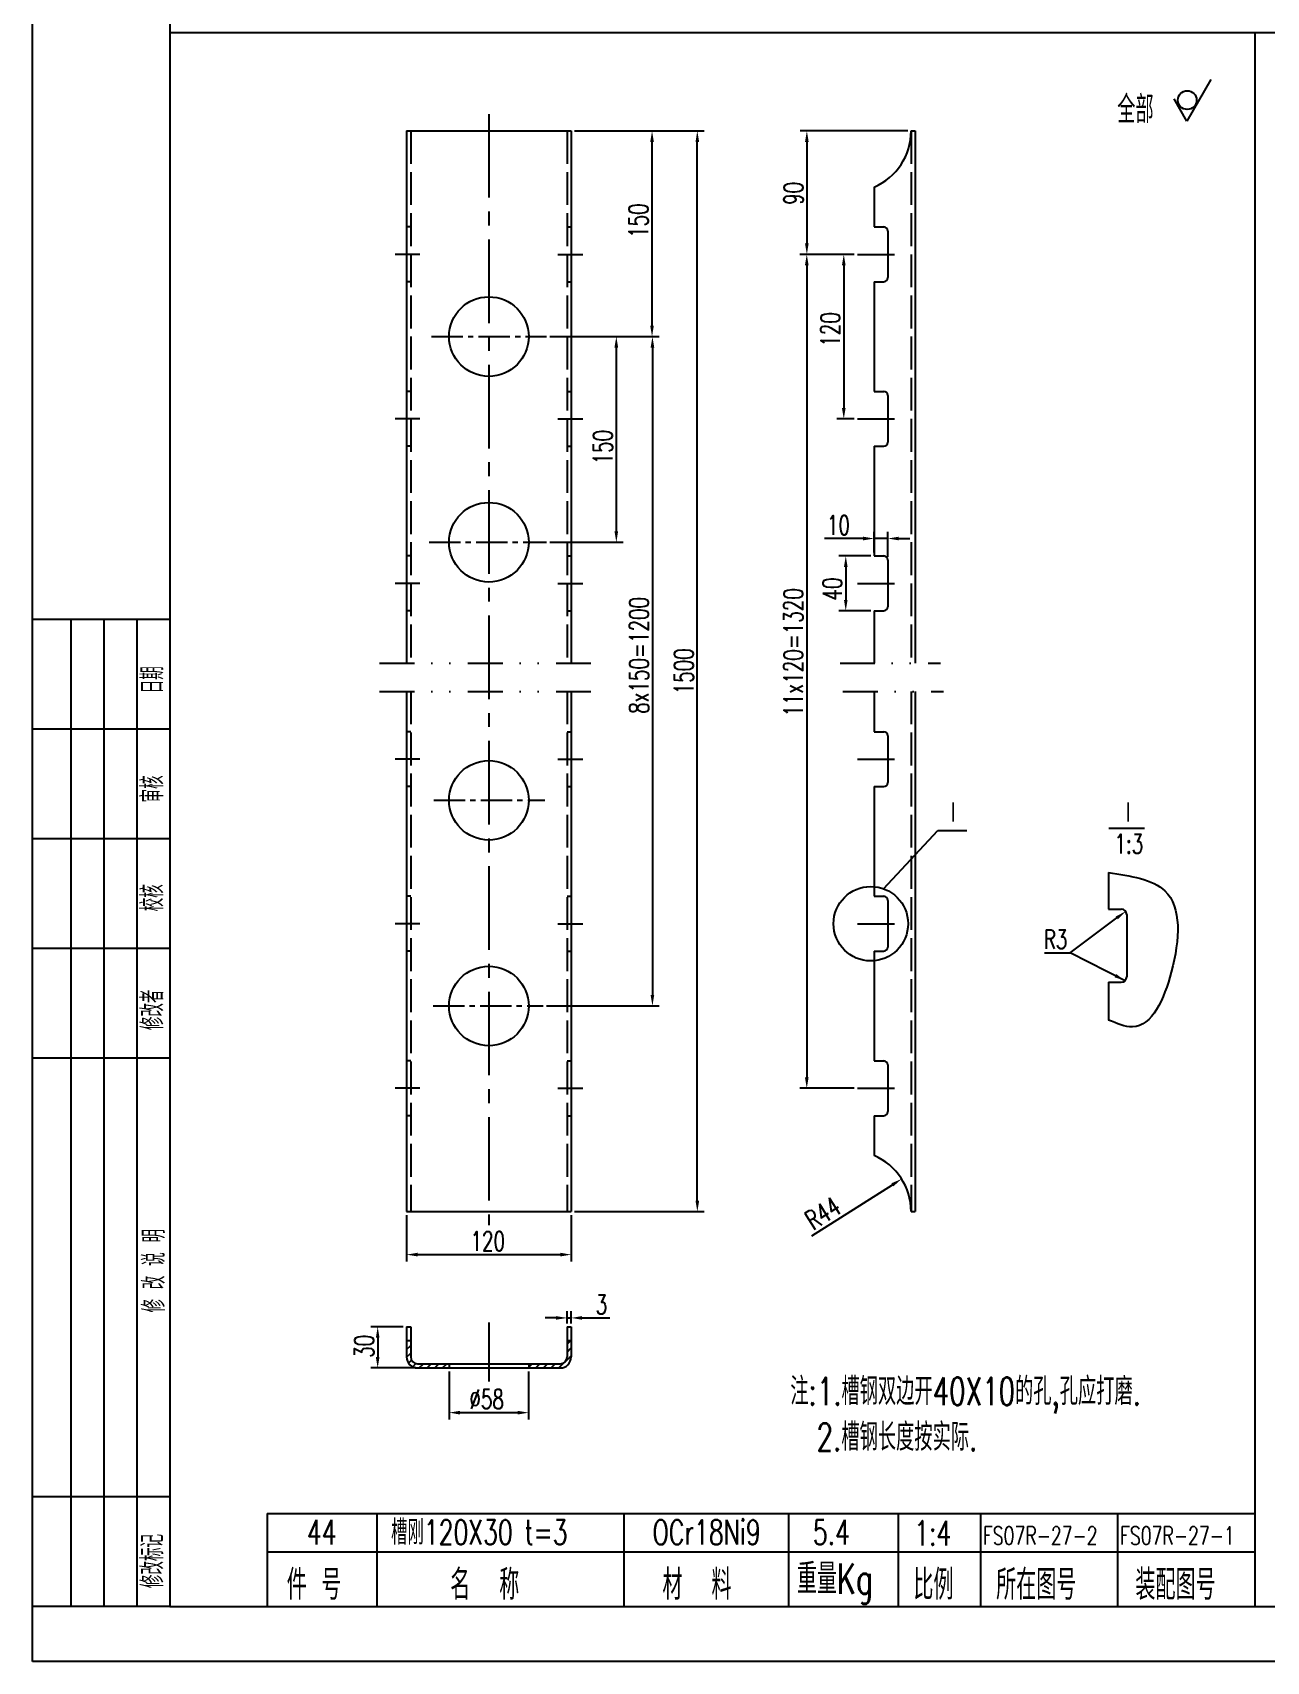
# Model space of a CAD drawing. Extents: x 946 to 3405, y -336 to 946.
# Drawn here: x 1799.7 to 2024.6, y -335.7 to -38.7 of the extents above; entities that cross this region are included whole.
import ezdxf

# ---------------------------------------------------------------- set-up
doc = ezdxf.new("R2010")
doc.units = 0
doc.header["$MEASUREMENT"] = 0
for name, pattern in [('ACAD_ISO02W100', [15, 12, -3]), ('CENTER2', [28.575, 19.05, -3.175, 3.175, -3.175]), ('DIVIDE2', [15.875, 6.35, -3.175, 0, -3.175, 0, -3.175])]:
    doc.linetypes.add(name, pattern=pattern)
doc.layers.get('0').update_dxf_attribs({"linetype": 'CONTINUOUS'})
doc.layers.get('DEFPOINTS').update_dxf_attribs({"linetype": 'CONTINUOUS'})
for name, color, linetype in [('中心线', 1, 'CENTER2'), ('双点', 6, 'DIVIDE2'), ('图层1', 4, 'CONTINUOUS'), ('标注线', 3, 'CONTINUOUS'), ('细实线', 4, 'CONTINUOUS'), ('虚线', 2, 'ACAD_ISO02W100')]:
    doc.layers.add(name, color=color, linetype=linetype)
doc.styles.add('STYLE1', font='romans.shx', dxfattribs={"width": 0.7, "height": 3.5, "bigfont": 'hz129.shx'})
doc.dimstyles.new('ISO-25', dxfattribs={"dimtxt": 2.5, "dimasz": 2.5, "dimexe": 1.25, "dimexo": 0.625, "dimtad": 1, "dimdec": 0, "dimlfac": 4, "dimdsep": 46, "dimtxsty": 'STYLE1', "dimcen": 0, "dimclrd": 256, "dimclre": 256, "dimclrt": 256, "dimadec": 0, "dimazin": 0, "dimtfac": 1, "dimtdec": 0, "dimtmove": 0, "dimatfit": 3, "dimfxl": 1, "dimtolj": 1, "dimtzin": 0, "dimarcsym": 0})

# ---------------------------------------------------------------- blocks, each defined once
blk = doc.blocks.new('*D151')
at = {"layer": 'DEFPOINTS', "color": 0}
for p in [(1875.65, -282.22), (1890.15, -282.22), (1890.15, -290.37)]:
    blk.add_point(p, dxfattribs=at)
at = {"layer": '标注线', "lineweight": -2}
for p, q in [((1875.65, -282.84), (1875.65, -291.62)), ((1890.15, -282.84), (1890.15, -291.62)), ((1877.65, -290.37), (1888.15, -290.37))]:
    blk.add_line(p, q, dxfattribs=at)
at = {"layer": '标注线'}
for points in [[(1877.65, -290.04), (1877.65, -290.71), (1875.65, -290.37)], [(1888.15, -290.04), (1888.15, -290.71), (1890.15, -290.37)]]:
    blk.add_solid(points, dxfattribs=at)
at = {"layer": '标注线', "insert": (1882.5, -287.92), "char_height": 3.5, "attachment_point": 5, "style": 'STYLE1'}
blk.add_mtext('\\A1;%%c58', dxfattribs=at)
blk = doc.blocks.new('*D152')
at = {"layer": 'DEFPOINTS', "color": 0}
for p in [(1867.9, -274.72), (1862.63, -282.22), (1870.22, -282.22)]:
    blk.add_point(p, dxfattribs=at)
at = {"layer": '标注线', "lineweight": -2}
for p, q in [((1867.28, -274.72), (1861.38, -274.72)), ((1862.63, -276.72), (1862.63, -280.22)), ((1869.59, -282.22), (1861.38, -282.22))]:
    blk.add_line(p, q, dxfattribs=at)
at = {"layer": '标注线'}
for points in [[(1862.3, -276.72), (1862.97, -276.72), (1862.63, -274.72)], [(1862.3, -280.22), (1862.97, -280.22), (1862.63, -282.22)]]:
    blk.add_solid(points, dxfattribs=at)
at = {"layer": '标注线', "insert": (1860.18, -278.28), "char_height": 3.5, "attachment_point": 5, "rotation": 90, "style": 'STYLE1'}
blk.add_mtext('\\A1;30', dxfattribs=at)
blk = doc.blocks.new('*D153')
at = {"layer": 'DEFPOINTS', "color": 0}
for p in [(1897.9, -273.1), (1897.15, -274.72), (1897.9, -274.72)]:
    blk.add_point(p, dxfattribs=at)
at = {"layer": '标注线', "lineweight": -2}
for p, q in [((1895.15, -273.1), (1893.15, -273.1)), ((1897.15, -274.09), (1897.15, -271.85)), ((1897.15, -273.1), (1897.9, -273.1)), ((1897.9, -274.09), (1897.9, -271.85)), ((1899.9, -273.1), (1904.94, -273.1))]:
    blk.add_line(p, q, dxfattribs=at)
at = {"layer": '标注线'}
for points in [[(1895.15, -272.77), (1895.15, -273.43), (1897.15, -273.1)], [(1899.9, -272.77), (1899.9, -273.43), (1897.9, -273.1)]]:
    blk.add_solid(points, dxfattribs=at)
at = {"layer": '标注线', "insert": (1903.42, -270.65), "char_height": 3.5, "attachment_point": 5, "style": 'STYLE1'}
blk.add_mtext('\\A1;3', dxfattribs=at)
blk = doc.blocks.new('*D154')
at = {"layer": 'DEFPOINTS', "color": 0}
for p in [(1867.9, -253.72), (1897.9, -253.72), (1897.9, -261.56)]:
    blk.add_point(p, dxfattribs=at)
at = {"layer": '标注线', "lineweight": -2}
for p, q in [((1867.9, -254.35), (1867.9, -262.81)), ((1897.9, -254.35), (1897.9, -262.81)), ((1869.9, -261.56), (1895.9, -261.56))]:
    blk.add_line(p, q, dxfattribs=at)
at = {"layer": '标注线'}
for points in [[(1869.9, -261.22), (1869.9, -261.89), (1867.9, -261.56)], [(1895.9, -261.22), (1895.9, -261.89), (1897.9, -261.56)]]:
    blk.add_solid(points, dxfattribs=at)
at = {"layer": '标注线', "insert": (1882.69, -259.11), "char_height": 3.5, "attachment_point": 5, "style": 'STYLE1'}
blk.add_mtext('\\A1;120', dxfattribs=at)
blk = doc.blocks.new('*D155')
at = {"layer": 'DEFPOINTS', "color": 0}
for p in [(1897.9, -56.67), (1920.89, -56.67), (1897.9, -253.72)]:
    blk.add_point(p, dxfattribs=at)
at = {"layer": '标注线', "lineweight": -2}
for p, q in [((1898.53, -56.67), (1922.14, -56.67)), ((1920.89, -251.72), (1920.89, -58.67)), ((1898.53, -253.72), (1922.14, -253.72))]:
    blk.add_line(p, q, dxfattribs=at)
at = {"layer": '标注线'}
for points in [[(1920.56, -58.67), (1921.23, -58.67), (1920.89, -56.67)], [(1920.56, -251.72), (1921.23, -251.72), (1920.89, -253.72)]]:
    blk.add_solid(points, dxfattribs=at)
at = {"layer": '标注线', "insert": (1918.44, -155.2), "char_height": 3.5, "attachment_point": 5, "rotation": 90, "style": 'STYLE1'}
blk.add_mtext('\\A1;1500', dxfattribs=at)
blk = doc.blocks.new('*D156')
at = {"layer": 'DEFPOINTS', "color": 0}
for p in [(1902.76, -56.67), (1912.64, -56.67), (1893.37, -94.17)]:
    blk.add_point(p, dxfattribs=at)
at = {"layer": '标注线', "lineweight": -2}
for p, q in [((1903.39, -56.67), (1913.89, -56.67)), ((1912.64, -92.17), (1912.64, -58.67)), ((1894, -94.17), (1913.89, -94.17))]:
    blk.add_line(p, q, dxfattribs=at)
at = {"layer": '标注线'}
for points in [[(1912.31, -58.67), (1912.97, -58.67), (1912.64, -56.67)], [(1912.31, -92.17), (1912.97, -92.17), (1912.64, -94.17)]]:
    blk.add_solid(points, dxfattribs=at)
at = {"layer": '标注线', "insert": (1910.19, -73.03), "char_height": 3.5, "attachment_point": 5, "rotation": 90, "style": 'STYLE1'}
blk.add_mtext('\\A1;150', dxfattribs=at)
blk = doc.blocks.new('*D157')
at = {"layer": 'DEFPOINTS', "color": 0}
for p in [(1893.37, -94.17), (1892.8, -216.22), (1912.71, -216.22)]:
    blk.add_point(p, dxfattribs=at)
at = {"layer": '标注线', "lineweight": -2}
for p, q in [((1894, -94.17), (1913.96, -94.17)), ((1912.71, -96.17), (1912.71, -214.22)), ((1893.42, -216.22), (1913.96, -216.22))]:
    blk.add_line(p, q, dxfattribs=at)
at = {"layer": '标注线'}
for points in [[(1912.38, -96.17), (1913.04, -96.17), (1912.71, -94.17)], [(1912.38, -214.22), (1913.04, -214.22), (1912.71, -216.22)]]:
    blk.add_solid(points, dxfattribs=at)
at = {"layer": '标注线', "insert": (1910.26, -152.3), "char_height": 3.5, "attachment_point": 5, "rotation": 90, "style": 'STYLE1'}
blk.add_mtext('\\A1;8x150=1200', dxfattribs=at)
blk = doc.blocks.new('*D158')
at = {"layer": 'DEFPOINTS', "color": 0}
for p in [(1893.37, -94.17), (1893.4, -131.67), (1906.13, -131.67)]:
    blk.add_point(p, dxfattribs=at)
at = {"layer": '标注线', "lineweight": -2}
for p, q in [((1894, -94.17), (1907.38, -94.17)), ((1906.13, -96.17), (1906.13, -129.67)), ((1894.03, -131.67), (1907.38, -131.67))]:
    blk.add_line(p, q, dxfattribs=at)
at = {"layer": '标注线'}
for points in [[(1905.79, -96.17), (1906.46, -96.17), (1906.13, -94.17)], [(1905.79, -129.67), (1906.46, -129.67), (1906.13, -131.67)]]:
    blk.add_solid(points, dxfattribs=at)
at = {"layer": '标注线', "insert": (1903.68, -114.33), "char_height": 3.5, "attachment_point": 5, "rotation": 90, "style": 'STYLE1'}
blk.add_mtext('\\A1;150', dxfattribs=at)
blk = doc.blocks.new('*D159')
at = {"layer": 'DEFPOINTS', "color": 0}
for p in [(1959.86, -56.67), (1940.86, -79.17), (1950.1, -79.17)]:
    blk.add_point(p, dxfattribs=at)
at = {"layer": '标注线', "lineweight": -2}
for p, q in [((1959.24, -56.67), (1939.61, -56.67)), ((1940.86, -58.67), (1940.86, -77.17)), ((1949.48, -79.17), (1939.61, -79.17))]:
    blk.add_line(p, q, dxfattribs=at)
at = {"layer": '标注线'}
for points in [[(1940.52, -58.67), (1941.19, -58.67), (1940.86, -56.67)], [(1940.52, -77.17), (1941.19, -77.17), (1940.86, -79.17)]]:
    blk.add_solid(points, dxfattribs=at)
at = {"layer": '标注线', "insert": (1938.41, -68.06), "char_height": 3.5, "attachment_point": 5, "rotation": 90, "style": 'STYLE1'}
blk.add_mtext('\\A1;90', dxfattribs=at)
blk = doc.blocks.new('*D160')
at = {"layer": 'DEFPOINTS', "color": 0}
for p in [(1950.1, -79.17), (1940.84, -231.22), (1950.1, -231.22)]:
    blk.add_point(p, dxfattribs=at)
at = {"layer": '标注线', "lineweight": -2}
for p, q in [((1949.48, -79.17), (1939.59, -79.17)), ((1940.84, -81.17), (1940.84, -229.22)), ((1949.48, -231.22), (1939.59, -231.22))]:
    blk.add_line(p, q, dxfattribs=at)
at = {"layer": '标注线'}
for points in [[(1940.51, -81.17), (1941.18, -81.17), (1940.84, -79.17)], [(1940.51, -229.22), (1941.18, -229.22), (1940.84, -231.22)]]:
    blk.add_solid(points, dxfattribs=at)
at = {"layer": '标注线', "insert": (1938.39, -151.75), "char_height": 3.5, "attachment_point": 5, "rotation": 90, "style": 'STYLE1'}
blk.add_mtext('\\A1;11x120=1320', dxfattribs=at)
blk = doc.blocks.new('*D161')
at = {"layer": 'DEFPOINTS', "color": 0}
for p in [(1950.1, -79.17), (1947.59, -109.17), (1950.1, -109.17)]:
    blk.add_point(p, dxfattribs=at)
at = {"layer": '标注线', "lineweight": -2}
for p, q in [((1949.48, -79.17), (1946.34, -79.17)), ((1947.59, -81.17), (1947.59, -107.17)), ((1949.48, -109.17), (1946.34, -109.17))]:
    blk.add_line(p, q, dxfattribs=at)
at = {"layer": '标注线'}
for points in [[(1947.25, -81.17), (1947.92, -81.17), (1947.59, -79.17)], [(1947.25, -107.17), (1947.92, -107.17), (1947.59, -109.17)]]:
    blk.add_solid(points, dxfattribs=at)
at = {"layer": '标注线', "insert": (1945.14, -92.87), "char_height": 3.5, "attachment_point": 5, "rotation": 90, "style": 'STYLE1'}
blk.add_mtext('\\A1;120', dxfattribs=at)
blk = doc.blocks.new('*D162')
at = {"layer": 'DEFPOINTS', "color": 0}
for p in [(1953.11, -134.17), (1947.95, -144.17), (1953.11, -144.17)]:
    blk.add_point(p, dxfattribs=at)
at = {"layer": '标注线', "lineweight": -2}
for p, q in [((1952.49, -134.17), (1946.7, -134.17)), ((1947.95, -136.17), (1947.95, -142.17)), ((1952.49, -144.17), (1946.7, -144.17))]:
    blk.add_line(p, q, dxfattribs=at)
at = {"layer": '标注线'}
for points in [[(1947.62, -136.17), (1948.28, -136.17), (1947.95, -134.17)], [(1947.62, -142.17), (1948.28, -142.17), (1947.95, -144.17)]]:
    blk.add_solid(points, dxfattribs=at)
at = {"layer": '标注线', "insert": (1945.5, -140.2), "char_height": 3.5, "attachment_point": 5, "rotation": 90, "style": 'STYLE1'}
blk.add_mtext('\\A1;40', dxfattribs=at)
blk = doc.blocks.new('*D163')
at = {"layer": 'DEFPOINTS', "color": 0}
for p in [(1955.61, -130.99), (1953.11, -134.17), (1955.61, -134.92)]:
    blk.add_point(p, dxfattribs=at)
at = {"layer": '标注线', "lineweight": -2}
for p, q in [((1953.11, -133.55), (1953.11, -129.74)), ((1955.61, -134.3), (1955.61, -129.74)), ((1951.11, -130.99), (1944.1, -130.99)), ((1955.61, -130.99), (1953.11, -130.99)), ((1957.61, -130.99), (1959.61, -130.99))]:
    blk.add_line(p, q, dxfattribs=at)
at = {"layer": '标注线'}
for points in [[(1951.11, -130.65), (1951.11, -131.32), (1953.11, -130.99)], [(1957.61, -130.65), (1957.61, -131.32), (1955.61, -130.99)]]:
    blk.add_solid(points, dxfattribs=at)
at = {"layer": '标注线', "insert": (1946.61, -128.54), "char_height": 3.5, "attachment_point": 5, "style": 'STYLE1'}
blk.add_mtext('\\A1;10', dxfattribs=at)
blk = doc.blocks.new('*D164')
at = {"layer": 'DEFPOINTS', "color": 0}
for p in [(1998.96, -198.97), (1998.16, -199.57)]:
    blk.add_point(p, dxfattribs=at)
at = {"layer": '标注线', "lineweight": -2}
for p, q in [((1988.87, -206.51), (1997.36, -200.17)), ((1984.2, -206.51), (1988.87, -206.51))]:
    blk.add_line(p, q, dxfattribs=at)
at = {"layer": '标注线'}
blk.add_solid([(1997.16, -199.9), (1997.56, -200.43), (1998.96, -198.97)], dxfattribs=at)
at = {"layer": '标注线', "insert": (1986.18, -204.06), "char_height": 3.5, "attachment_point": 5, "style": 'STYLE1'}
blk.add_mtext('\\A1;R3', dxfattribs=at)
blk = doc.blocks.new('*D165')
at = {"layer": 'DEFPOINTS', "color": 0}
for p in [(1958.13, -247.76), (1948.74, -253.72)]:
    blk.add_point(p, dxfattribs=at)
at = {"layer": '标注线', "lineweight": -2}
blk.add_line((1941.77, -258.14), (1956.44, -248.83), dxfattribs=at)
at = {"layer": '标注线'}
blk.add_solid([(1956.27, -248.55), (1956.62, -249.12), (1958.13, -247.76)], dxfattribs=at)
at = {"layer": '标注线', "insert": (1943.76, -253.98), "char_height": 3.5, "attachment_point": 5, "rotation": 32.3958, "style": 'STYLE1'}
blk.add_mtext('\\A1;R44', dxfattribs=at)

msp = doc.modelspace()

# ---------------------------------------------------------------- hatches: boundary and pattern name
at = {"layer": '标注线'}
h = msp.add_hatch(dxfattribs=at)
h.set_pattern_fill('ANSI31', color=256, scale=8, style=0)
h.paths.add_polyline_path([(1875.65355, -281.46741), (1869.90355, -281.46741, -0.414213562), (1868.65355, -280.21741), (1868.65355, -277.21741), (1867.90355, -277.21741), (1867.90355, -280.21741, 0.414213562), (1869.90355, -282.21741), (1875.65355, -282.21741)])
h.paths.add_polyline_path([(1897.90355, -280.21741), (1897.90355, -277.21741), (1897.15355, -277.21741), (1897.15355, -280.21741, -0.414213562), (1895.90355, -281.46741), (1890.15355, -281.46741), (1890.15355, -282.21741), (1895.90355, -282.21741, 0.414213562)])

# ---------------------------------------------------------------- linework, layer by layer
at = {"linetype": 'Continuous'}
for p, q in [((1824.73289, 248.26649), (1824.73288, -325.73351)), ((1824.73288, -325.73351), (2630.73288, -325.73353))]:
    msp.add_line(p, q, dxfattribs=at)
for p, q in [((1867.90355, -56.67094), (1897.90355, -56.67094)), ((1867.90355, -56.67094), (1867.90355, -153.74313)), ((1897.90355, -56.67094), (1897.90355, -153.74313)), ((1959.8649, -56.67094), (1960.6149, -56.67094)), ((1960.6149, -56.67094), (1960.6149, -153.74313)), ((1953.1149, -66.89958), (1953.1149, -74.17094)), ((1953.1149, -74.17094), (1954.8649, -74.17094)), ((1955.6149, -74.92094), (1955.6149, -83.42094)), ((1953.1149, -84.17094), (1954.8649, -84.17094)), ((1953.1149, -84.17094), (1953.1149, -104.17094)), ((1953.1149, -104.17094), (1954.8649, -104.17094)), ((1955.6149, -104.92094), (1955.6149, -113.42094)), ((1953.1149, -114.17094), (1954.8649, -114.17094)), ((1953.1149, -114.17094), (1953.1149, -134.17094)), ((1953.1149, -134.17094), (1954.8649, -134.17094)), ((1955.6149, -134.92094), (1955.6149, -143.42094)), ((1953.1149, -144.17094), (1954.8649, -144.17094)), ((1953.1149, -144.17094), (1953.1149, -153.74313)), ((1824.73288, -145.73351), (1799.73288, -145.73351)), ((1867.90355, -158.85412), (1867.90355, -253.72286)), ((1897.90355, -158.85412), (1897.90355, -253.72286)), ((1953.1149, -158.85412), (1953.1149, -166.22286)), ((1960.6149, -158.85412), (1960.6149, -253.72286)), ((1953.1149, -166.22286), (1954.8649, -166.22286)), ((1955.6149, -166.97286), (1955.6149, -175.47286)), ((1953.1149, -176.22286), (1954.8649, -176.22286)), ((1953.1149, -176.22286), (1953.1149, -196.22286)), ((1995.82879, -191.90412), (1995.82879, -198.56808)), ((1953.1149, -196.22286), (1954.8649, -196.22286)), ((1955.6149, -196.97286), (1955.6149, -205.47286)), ((1995.82879, -198.56808), (1998.16212, -198.56808)), ((1999.16212, -199.56808), (1999.16212, -210.90142)), ((1953.1149, -206.22286), (1954.8649, -206.22286)), ((1953.1149, -206.22286), (1953.1149, -226.22286)), ((1995.82879, -211.90142), (1998.16212, -211.90142)), ((1995.82879, -211.90142), (1995.82879, -218.7789)), ((1953.1149, -226.22286), (1954.8649, -226.22286)), ((1955.6149, -226.97286), (1955.6149, -235.47286)), ((1953.1149, -236.22286), (1954.8649, -236.22286)), ((1953.1149, -236.22286), (1953.1149, -243.49423)), ((1867.90355, -253.72286), (1897.90355, -253.72286)), ((1959.8649, -253.72286), (1960.6149, -253.72286)), ((1867.90355, -274.71741), (1867.90355, -280.21741)), ((1867.90355, -274.71741), (1868.65355, -274.71741)), ((1868.65355, -274.71741), (1868.65355, -280.21741)), ((1897.15355, -274.71741), (1897.15355, -280.21741)), ((1897.15355, -274.71741), (1897.90355, -274.71741)), ((1897.90355, -274.71741), (1897.90355, -280.21741)), ((1869.90355, -281.46741), (1895.90355, -281.46741)), ((1875.65355, -281.46741), (1875.65355, -282.21741)), ((1890.15355, -281.46741), (1890.15355, -282.21741)), ((1869.90355, -282.21741), (1895.90355, -282.21741)), ((1842.48288, -308.73352), (2022.48288, -308.73352)), ((1842.48288, -308.73352), (1842.48288, -325.73352)), ((1824.73288, -325.73351), (1799.73288, -325.73351))]:
    msp.add_line(p, q)
at = {"ltscale": 0.5}
for p, q in [((1867.90355, -277.21741), (1868.65355, -277.21741)), ((1897.15355, -277.21741), (1897.90355, -277.21741))]:
    msp.add_line(p, q, dxfattribs=at)
for centre in [(1882.90355, -94.17094), (1882.90355, -131.67094), (1882.90355, -178.72286), (1882.90355, -216.22286)]:
    msp.add_circle(centre, 7.25)
for centre, radius, start, end in [((1948.7399, -56.67094), 11.125, 293.1574008, 0), ((1954.8649, -74.92094), 0.75, 0, 90), ((1954.8649, -83.42094), 0.75, 270, 360), ((1954.8649, -104.92094), 0.75, 0, 90), ((1954.8649, -113.42094), 0.75, 270, 360), ((1954.8649, -134.92094), 0.75, 0, 90), ((1954.8649, -143.42094), 0.75, 270, 360), ((1954.8649, -166.97286), 0.75, 0, 90), ((1954.8649, -175.47286), 0.75, 270, 360), ((1954.8649, -196.97286), 0.75, 0, 90), ((1998.16212, -199.56808), 1, 360, 90), ((1954.8649, -205.47286), 0.75, 270, 360), ((1998.16212, -210.90142), 1, 270, 360), ((1954.8649, -226.97286), 0.75, 0, 90), ((1954.8649, -235.47286), 0.75, 270, 360), ((1948.7399, -253.72286), 11.125, 0, 66.8425992), ((1869.90355, -280.21741), 2, 180, 270), ((1869.90355, -280.21741), 1.25, 180, 270), ((1895.90355, -280.21741), 1.25, 270, 0), ((1895.90355, -280.21741), 2, 270, 0)]:
    msp.add_arc(centre, radius, start, end)
at = {"layer": '中心线', "ltscale": 0.8}
for p, q in [((1882.90355, -53.59226), (1882.90355, -256.17651)), ((1870.32311, -79.17094), (1865.7969, -79.17094)), ((1895.484, -79.17094), (1900.01021, -79.17094)), ((1950.10018, -79.17094), (1956.81735, -79.17094)), ((1870.32311, -109.17094), (1865.7969, -109.17094)), ((1895.484, -109.17094), (1900.01021, -109.17094)), ((1950.10018, -109.17094), (1956.81735, -109.17094)), ((1870.32311, -139.17094), (1865.7969, -139.17094)), ((1895.484, -139.17094), (1900.01021, -139.17094)), ((1950.10018, -139.17094), (1956.81735, -139.17094)), ((1870.32311, -171.22286), (1865.7969, -171.22286)), ((1895.484, -171.22286), (1900.01021, -171.22286)), ((1950.10018, -171.22286), (1956.81735, -171.22286)), ((1870.32311, -201.22286), (1865.7969, -201.22286)), ((1895.484, -201.22286), (1900.01021, -201.22286)), ((1950.10018, -201.22286), (1956.81735, -201.22286)), ((1870.32311, -231.22286), (1865.7969, -231.22286)), ((1895.484, -231.22286), (1900.01021, -231.22286)), ((1950.10018, -231.22286), (1956.81735, -231.22286)), ((1882.90355, -273.95879), (1882.90355, -284.67428))]:
    msp.add_line(p, q, dxfattribs=at)
at = {"layer": '中心线', "ltscale": 0.3}
for p, q in [((1872.44567, -94.17094), (1893.37388, -94.17094)), ((1871.98913, -131.67094), (1893.40236, -131.67094)), ((1872.84328, -178.72286), (1893.07119, -178.72286)), ((1872.72361, -216.22286), (1892.79746, -216.22286))]:
    msp.add_line(p, q, dxfattribs=at)
at = {"layer": '双点'}
for p, q in [((1862.98988, -153.74313), (1902.95125, -153.74313)), ((1946.90454, -153.74313), (1965.23938, -153.74313)), ((1862.98988, -158.85412), (1902.95125, -158.85412)), ((1947.4283, -158.85412), (1965.76314, -158.85412))]:
    msp.add_line(p, q, dxfattribs=at)
at = {"layer": '图层1'}
for p, q in [((1806.73288, -145.73351), (1806.73288, -325.73351)), ((1812.73288, -145.73351), (1812.73288, -325.73351)), ((1818.73288, -145.73351), (1818.73288, -325.73351)), ((1824.73288, -165.73351), (1799.73288, -165.73351)), ((1824.73288, -185.73351), (1799.73288, -185.73351)), ((1824.73288, -205.73351), (1799.73288, -205.73351)), ((1824.73288, -225.73351), (1799.73288, -225.73351)), ((1824.73288, -305.73351), (1799.73288, -305.73351))]:
    msp.add_line(p, q, dxfattribs=at)
at = {"layer": '标注线'}
for p, q in [((1995.90263, -183.7982), (2002.37777, -183.7982)), ((1954.83703, -194.84399), (1964.7551, -184.24488)), ((1964.7551, -184.24488), (1969.98799, -184.24488))]:
    msp.add_line(p, q, dxfattribs=at)
for centre, radius in [((2010.19023, -51.05288), 1.70931), ((1952.50959, -201.22286), 6.79021)]:
    msp.add_circle(centre, radius, dxfattribs=at)
msp.add_spline([(1995.82879, -191.90412), (2006.11816, -195.22905), (2007.27905, -210.03691), (2000.22441, -220.02776), (1995.82879, -218.7789)], degree=3, dxfattribs=at)
at = {"layer": '细实线'}
for p, q in [((1799.73289, -335.73353), (1799.73289, 258.26647)), ((2022.48289, -38.73353), (2022.48288, -325.73352)), ((2640.73289, -335.73353), (1799.73289, -335.73353))]:
    msp.add_line(p, q, dxfattribs=at)
at = {"layer": '细实线', "linetype": 'ByBlock'}
for p, q in [((1824.73289, -38.73353), (2220.23289, -38.73353)), ((1862.48288, -308.73352), (1862.48288, -325.73352)), ((1907.48288, -308.73352), (1907.48288, -325.73352)), ((1937.48288, -308.73352), (1937.48288, -325.73352)), ((1957.48288, -308.73352), (1957.48288, -325.73352)), ((1972.48288, -308.73352), (1972.48288, -325.73352)), ((1997.48288, -308.73352), (1997.48288, -325.73352)), ((1842.48288, -315.73352), (2022.48288, -315.73352))]:
    msp.add_line(p, q, dxfattribs=at)
at = {"layer": '细实线', "color": 3, "linetype": 'ByBlock'}
for p, q in [((2014.47546, -47.31292), (2010.11539, -54.86478)), ((2010.11539, -54.86478), (2007.77913, -50.81827))]:
    msp.add_line(p, q, dxfattribs=at)
at = {"layer": '细实线', "color": 3}
msp.add_line((2640.73289, -335.73353), (1799.73289, -335.73353), dxfattribs=at)
at = {"layer": '虚线', "ltscale": 0.5}
for p, q in [((1868.65355, -56.67094), (1868.65355, -153.74313)), ((1897.15355, -56.67094), (1897.15355, -153.74313)), ((1959.8649, -56.67094), (1959.8649, -153.74313)), ((1868.65355, -74.17094), (1867.90355, -74.17094)), ((1897.15355, -74.17094), (1897.90355, -74.17094)), ((1868.65355, -84.17094), (1867.90355, -84.17094)), ((1897.15355, -84.17094), (1897.90355, -84.17094)), ((1868.65355, -104.17094), (1867.90355, -104.17094)), ((1897.15355, -104.17094), (1897.90355, -104.17094)), ((1868.65355, -114.17094), (1867.90355, -114.17094)), ((1897.15355, -114.17094), (1897.90355, -114.17094)), ((1868.65355, -134.17094), (1867.90355, -134.17094)), ((1897.15355, -134.17094), (1897.90355, -134.17094)), ((1868.65355, -144.17094), (1867.90355, -144.17094)), ((1897.15355, -144.17094), (1897.90355, -144.17094)), ((1868.65355, -158.85412), (1868.65355, -253.72286)), ((1897.15355, -158.85412), (1897.15355, -253.72286)), ((1959.8649, -158.85412), (1959.8649, -253.72286)), ((1868.65355, -166.22286), (1867.90355, -166.22286)), ((1897.15355, -166.22286), (1897.90355, -166.22286)), ((1868.65355, -176.22286), (1867.90355, -176.22286)), ((1897.15355, -176.22286), (1897.90355, -176.22286)), ((1868.65355, -196.22286), (1867.90355, -196.22286)), ((1897.15355, -196.22286), (1897.90355, -196.22286)), ((1868.65355, -206.22286), (1867.90355, -206.22286)), ((1897.15355, -206.22286), (1897.90355, -206.22286)), ((1868.65355, -226.22286), (1867.90355, -226.22286)), ((1897.15355, -226.22286), (1897.90355, -226.22286)), ((1868.65355, -236.22286), (1867.90355, -236.22286)), ((1897.15355, -236.22286), (1897.90355, -236.22286))]:
    msp.add_line(p, q, dxfattribs=at)

# ---------------------------------------------------------------- texts
at = {"layer": '标注线', "style": 'STYLE1', "width": 0.65}
for s, p in [('日期', (1823.5708, -159.20475)), ('审核', (1823.5708, -179.11058)), ('校核', (1823.5708, -198.96562)), ('修改者', (1823.5708, -220.62108)), ('修 改 说 明', (1823.85195, -272.10377)), ('修改标记', (1823.5708, -322.36661))]:
    msp.add_text(s, height=4, rotation=90, dxfattribs=at).set_placement(p)
at = {"layer": '标注线', "char_height": 3.5, "attachment_point": 1, "style": 'STYLE1'}
for s, insert, width in [('{\\fSimSun|b0|i0|c134|p2;Ⅰ}', (1965.86927, -179.10226), 5.8387178), ('{\\fSimSun|b0|i0|c134|p2;Ⅰ}', (1997.74401, -179.10226), 5.8387178), ('1:3', (1996.91928, -184.89981), 6.4587215), ('{\\H1.429x;注:1.槽钢双边开40X10的孔,孔应打磨.\\P  2.槽钢长度按实际.}', (1937.83695, -283.97672), 80.2892762)]:
    msp.add_mtext(s, dxfattribs=dict(at, insert=insert, width=width))
at = {"layer": '细实线', "color": 3, "linetype": 'ByBlock', "style": 'STYLE1', "width": 0.7}
for s, height, p in [('全部', 5, (1997.42185, -55.25647)), ('44', 4.5, (1849.73421, -314.44065)), ('槽刚120X30 t=3', 4.5, (1865.06845, -314.44065)), ('OCr18Ni9', 4.5, (1912.74006, -314.44065)), ('5.4', 4.5, (1941.95595, -314.44065)), ('1:4', 4.5, (1960.42082, -314.58057)), ('FS07R-27-2', 3.3, (1972.95513, -314.44065)), ('FS07R-27-1', 3.3, (1997.95513, -314.44065)), ('重量Kg', 5.5, (1939.04306, -323.40145)), ('件 号', 5.5, (1846.05529, -324.49423)), ('名  称', 5.5, (1875.85211, -324.49423)), ('材  料', 5.5, (1914.53806, -324.49423)), ('比例', 5.5, (1960.26617, -324.49423)), ('所在图号', 5.5, (1975.36301, -324.49423)), ('装配图号', 5.5, (2000.74321, -324.49423))]:
    msp.add_text(s, height=height, dxfattribs=at).set_placement(p)

# ---------------------------------------------------------------- dimensions: what is measured, and where the dimension line sits
at = {"layer": '标注线'}
for base, p1, p2, picture, middle in [((1912.64065, -56.67094), (1893.37388, -94.17094), (1902.76425, -56.67094), '*D156', (1912.64065, -73.03251)), ((1940.85502, -79.17094), (1959.8649, -56.67094), (1950.10018, -79.17094), '*D159', (1940.85502, -68.0625)), ((1947.58609, -109.17094), (1950.10018, -79.17094), (1950.10018, -109.17094), '*D161', (1947.58609, -92.87252)), ((1906.12567, -131.67094), (1893.37388, -94.17094), (1893.40236, -131.67094), '*D158', (1906.12567, -114.32913)), ((1947.95082, -144.17094), (1953.1149, -134.17094), (1953.1149, -144.17094), '*D162', (1947.95082, -140.20491)), ((1862.63489, -282.21741), (1867.90355, -274.71741), (1870.21563, -282.21741), '*D152', (1862.63489, -278.27629))]:
    dim = msp.add_linear_dim(base=base, p1=p1, p2=p2, angle=90, dimstyle='ISO-25', override={"dimtxt": 3.5, "dimasz": 2, "dimgap": 0.7, "dimlfac": 4, "dimlunit": 2, "dimtxsty": 'STYLE1', "dimclrd": 256, "dimclre": 256, "dimclrt": 256}, dxfattribs=at)
    dim.commit()
    dim.dimension.update_dxf_attribs({"geometry": picture, "text_midpoint": middle, "dimtype": 160})
for base, p1, p2, text, picture, middle in [((1920.89325, -56.67094), (1897.90355, -253.72286), (1897.90355, -56.67094), '1500', '*D155', (1920.89325, -155.1969)), ((1940.84455, -231.22286), (1950.10018, -79.17094), (1950.10018, -231.22286), '11x120=1320', '*D160', (1940.84455, -151.7514)), ((1912.70926, -216.22286), (1893.37388, -94.17094), (1892.79746, -216.22286), '8x150=1200', '*D157', (1912.70926, -152.29962))]:
    dim = msp.add_linear_dim(base=base, p1=p1, p2=p2, angle=90, text=text, dimstyle='ISO-25', override={"dimtxt": 3.5, "dimasz": 2, "dimgap": 0.7, "dimlfac": 4, "dimlunit": 2, "dimtxsty": 'STYLE1', "dimclrd": 256, "dimclre": 256, "dimclrt": 256}, dxfattribs=at)
    dim.commit()
    dim.dimension.update_dxf_attribs({"geometry": picture, "text_midpoint": middle, "dimtype": 160})
for base, p1, p2, picture, middle in [((1955.6149, -130.98736), (1953.1149, -134.17094), (1955.6149, -134.92094), '*D163', (1946.60657, -130.98736)), ((1897.90355, -261.55635), (1867.90355, -253.72286), (1897.90355, -253.72286), '*D154', (1882.68807, -261.55635)), ((1897.90355, -273.0999), (1897.15355, -274.71741), (1897.90355, -274.71741), '*D153', (1903.42022, -273.0999))]:
    dim = msp.add_linear_dim(base=base, p1=p1, p2=p2, dimstyle='ISO-25', override={"dimtxt": 3.5, "dimasz": 2, "dimgap": 0.7, "dimlfac": 4, "dimlunit": 2, "dimtxsty": 'STYLE1', "dimclrd": 256, "dimclre": 256, "dimclrt": 256}, dxfattribs=at)
    dim.commit()
    dim.dimension.update_dxf_attribs({"geometry": picture, "text_midpoint": middle, "dimtype": 160})
dim = msp.add_radius_dim(center=(1998.16212, -199.56808), mpoint=(1998.96354, -198.96998), text='R3', dimstyle='ISO-25', override={"dimtxt": 3.5, "dimasz": 2, "dimgap": 0.7, "dimtih": 1, "dimtoh": 1, "dimlfac": 4, "dimlunit": 2, "dimtxsty": 'STYLE1', "dimclrd": 256, "dimclre": 256, "dimclrt": 256, "dimtmove": 1}, dxfattribs=at)
dim.commit()
dim.dimension.update_dxf_attribs({"geometry": '*D164', "text_midpoint": (1988.86528, -206.50645), "dimtype": 164})
dim = msp.add_radius_dim(center=(1948.7399035, -253.7228649), mpoint=(1958.1334895, -247.7624818), dimstyle='ISO-25', override={"dimtxt": 3.5, "dimasz": 2, "dimgap": 0.7, "dimlfac": 4, "dimlunit": 2, "dimtxsty": 'STYLE1', "dimclrd": 256, "dimclre": 256, "dimclrt": 256, "dimtmove": 1}, dxfattribs=at)
dim.commit()
dim.dimension.update_dxf_attribs({"geometry": '*D165', "text_midpoint": (1945.0713104, -256.0506468), "dimtype": 164})
dim = msp.add_linear_dim(base=(1890.15355, -290.37476), p1=(1875.65355, -282.21741), p2=(1890.15355, -282.21741), text='%%c58', dimstyle='ISO-25', override={"dimtxt": 3.5, "dimasz": 2, "dimgap": 0.7, "dimlfac": 4, "dimlunit": 2, "dimtxsty": 'STYLE1', "dimclrd": 256, "dimclre": 256, "dimclrt": 256}, dxfattribs=at)
dim.commit()
dim.dimension.update_dxf_attribs({"geometry": '*D151', "text_midpoint": (1882.49936, -290.37476), "dimtype": 160})

# ---------------------------------------------------------------- leaders
msp.add_leader([(1998.86923, -211.60852), (1988.86528, -206.50645)], dimstyle='ISO-25', override={"dimtxt": 3.5, "dimasz": 2, "dimgap": 0.7, "dimtad": 0, "dimtih": 1, "dimtoh": 1, "dimlfac": 4, "dimlunit": 2, "dimtxsty": 'STYLE1', "dimclrd": 256, "dimclre": 256, "dimclrt": 256}, dxfattribs=at)

doc.saveas('drawing.dxf')
